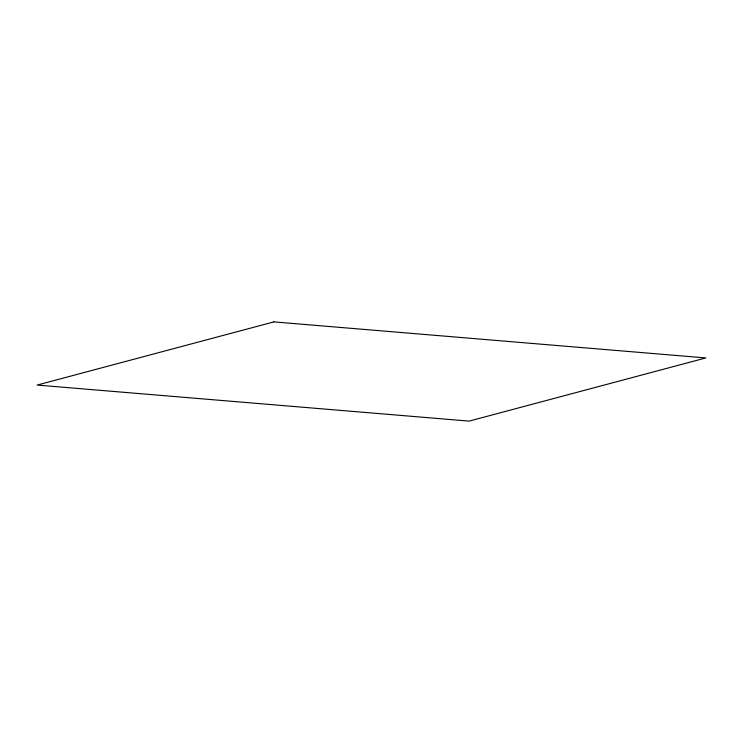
<?xml version="1.0" encoding="UTF-8"?>
<svg xmlns="http://www.w3.org/2000/svg" width="743" height="743" viewBox="0 0 743 743"><rect width="100%" height="100%" fill="white"/><g stroke="black" fill="none" stroke-linecap="round" stroke-linejoin="round"><path stroke-width="1.11" d="M273.888 321.886L37.15 385.069L469.112 421.114L705.85 357.931L273.888 321.886"/></g></svg>
